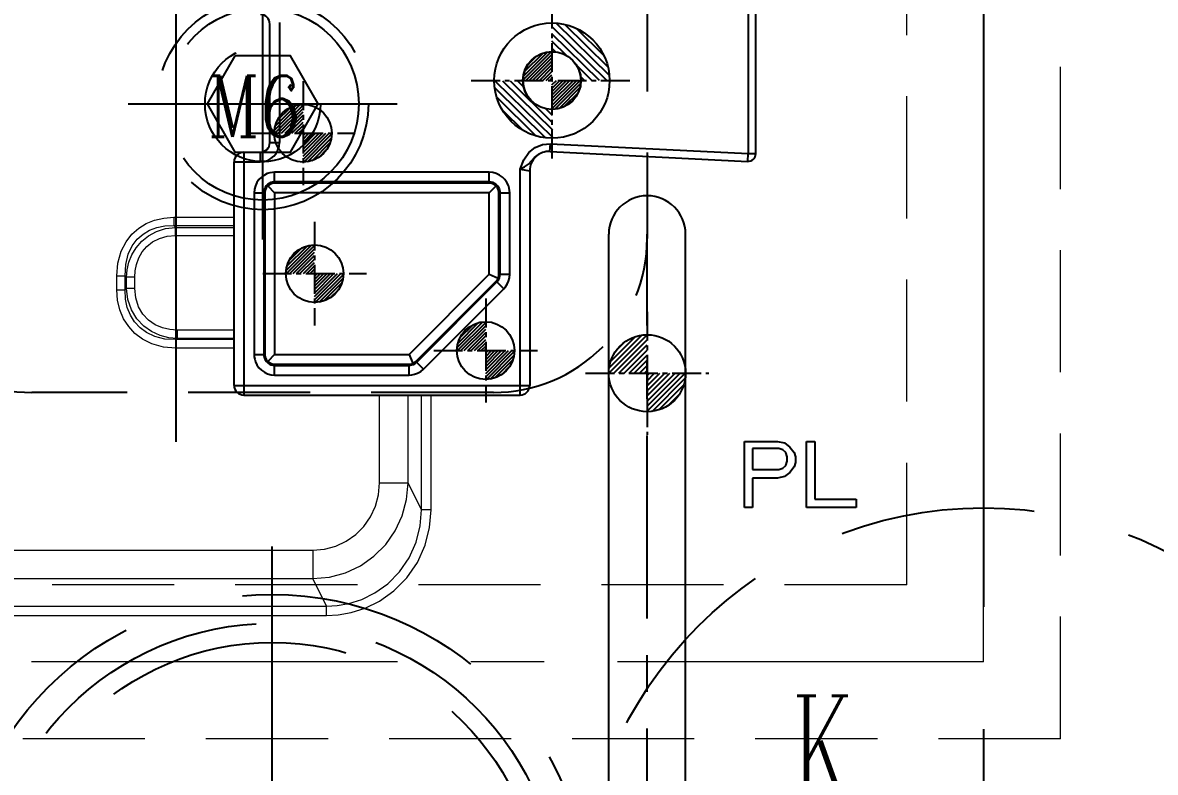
# Model space of a CAD drawing. Header units: inches. Extents: x 169168 to 170394, y -54081 to -53214.
# Drawn here: x 169733.4 to 169792.3, y -53451.2 to -53412.3 of the extents above; entities that cross this region are included whole.
import ezdxf

# ---------------------------------------------------------------- set-up
doc = ezdxf.new("R2010")
doc.units = ezdxf.units.IN
doc.header["$LTSCALE"] = 2
doc.header["$MEASUREMENT"] = 0
for name, pattern in [('CENTER', [50.8, 31.75, -6.35, 6.35, -6.35]), ('CENTER2', [1.125, 0.75, -0.125, 0.125, -0.125]), ('HIDDEN', [9.525, 6.35, -3.175])]:
    doc.linetypes.add(name, pattern=pattern)
doc.layers.get('0').update_dxf_attribs({"linetype": 'CONTINUOUS'})
for name, color, linetype in [('CAV-COR', 1, 'CONTINUOUS'), ('DEFAULT_1', 7, 'CENTER'), ('PIN', 4, 'CONTINUOUS'), ('Ru', 8, 'CONTINUOUS'), ('SCREW', 52, 'HIDDEN'), ('SP', 3, 'CONTINUOUS'), ('壓塊', 157, 'CONTINUOUS'), ('文字', 1, 'CONTINUOUS')]:
    doc.layers.add(name, color=color, linetype=linetype)
for name, color, linetype, lineweight in [('dim', 3, 'CONTINUOUS', 15), ('WR', 122, 'HIDDEN', 18), ('截面', 191, 'CONTINUOUS', 15), ('枕位', 75, 'CONTINUOUS', 15)]:
    doc.layers.add(name, color=color, linetype=linetype, lineweight=lineweight)
doc.styles.add('ROMANC', font='romanc', dxfattribs={"width": 0.6, "height": 1})
doc.styles.get("Standard").update_dxf_attribs({"font": 'txt.shx', "width": 0.67})

# ---------------------------------------------------------------- blocks, each defined once
blk = doc.blocks.new('20160824.113845')
at = {"layer": '截面', "linetype": 'Continuous', "ltscale": 0.3}
h = blk.add_hatch(dxfattribs=at)
h.set_pattern_fill('ANSI31', color=256, scale=15, angle=180, style=0)
h.set_pattern_definition([(225, (340694.4852, -102157.7716), (1.325825215, -1.325825215), [])])
h.paths.add_polyline_path([(-35.353, -38.674, 0.414214), (-34.853, -39.174), (-20.783, -39.174, 0.414214), (-20.283, -38.674), (-20.283, 5.256, 0.414214), (-20.783, 5.756), (-34.853, 5.756, 0.414214), (-35.353, 5.256)])
h.paths.add_polyline_path([(32.552, -31.589, 0.414214), (33.052, -32.089), (33.722, -32.089, -0.414214), (34.222, -32.589), (34.222, -61.289, 0.414214), (34.722, -61.789), (40.022, -61.789, 0.414214), (40.522, -61.289), (40.522, -24.879), (40.382, -24.879), (32.552, -24.879)])
h.paths.add_polyline_path([(71.842, -61.289, 0.414214), (72.342, -61.789), (77.642, -61.789, 0.414214), (78.142, -61.289), (78.142, -32.589, -0.414214), (78.642, -32.089), (79.312, -32.089, 0.414214), (79.812, -31.589), (79.812, -24.879), (71.982, -24.879), (71.842, -24.879)])
h.paths.add_polyline_path([(71.842, -24.879), (71.982, -24.879), (71.982, -10.899), (64.482, -10.899), (64.482, -24.879)])
h.paths.add_polyline_path([(40.522, -24.879), (47.882, -24.879), (47.882, -10.899), (40.382, -10.899), (40.382, -24.879)])
blk = doc.blocks.new('20140410.082121')
at = {"layer": 'SCREW', "color": 137, "linetype": 'CENTER', "ltscale": 0.25}
for p, q in [((0, -7.042), (0, 7.042)), ((-7, 0), (7, 0))]:
    blk.add_line(p, q, dxfattribs=at)
at = {"layer": 'SCREW', "color": 137, "linetype": 'Continuous'}
blk.add_lwpolyline([(-1.443, 2.5), (-2.887, 0), (-1.443, -2.5), (1.443, -2.5), (2.887, 0), (1.443, 2.5)], close=True, dxfattribs=at)
at = {"layer": 'SCREW', "color": 137}
for radius in [5.5, 5, 3]:
    blk.add_circle((0, 0), radius, dxfattribs=at)
at = {"layer": 'dim', "style": 'ROMANC', "width": 0.8}
blk.add_text('M6', height=3.1716, dxfattribs=at).set_placement((-2.868, -1.703))
blk = doc.blocks.new('20160825.182511')
at = {"color": 8, "linetype": 'HIDDEN'}
blk.add_circle((0, 0), 16.5, dxfattribs=at)
at = {"layer": 'SP', "linetype": 'CENTER', "ltscale": 0.25}
for p, q in [((0, -19), (0, 19)), ((-19, 0), (19, 0))]:
    blk.add_line(p, q, dxfattribs=at)
at = {"layer": 'SP', "linetype": 'HIDDEN'}
for radius in [15, 14]:
    blk.add_circle((0, 0), radius, dxfattribs=at)
at = {"layer": 'dim', "insert": (-5.368, -4.84), "char_height": 3.2506, "attachment_point": 5}
blk.add_mtext('Ø30', dxfattribs=at)
at = {"layer": 'SP'}
for s, p in [('S', (-4.865, 2.687)), ('P', (3.467, -5.699))]:
    blk.add_text(s, height=3.665, dxfattribs=at).set_placement(p)

msp = doc.modelspace()

# ---------------------------------------------------------------- hatches: boundary and pattern name
at = {"layer": 'PIN', "linetype": 'Continuous'}
h = msp.add_hatch(dxfattribs=at)
h.set_pattern_fill('ANSI31', color=171, scale=2.181818, angle=90.5, style=0)
h.set_pattern_definition([(135.5, (169984.9792, -53428.86161), (-0.19115707, -0.19452285), [])])
h.paths.add_polyline_path([(169760.882, -53412.282, -0.414214), (169763.908, -53415.256), (169762.408, -53415.269, 0.414214), (169760.895, -53413.782)])
h.paths.add_polyline_path([(169759.408, -53415.295, 0.414214), (169760.921, -53416.782), (169760.934, -53418.282, -0.414214), (169757.908, -53415.308)])
h = msp.add_hatch(dxfattribs=at)
h.set_pattern_fill('ANSI31', color=171, angle=90, style=0)
h.set_pattern_definition([(45, (169555.62612, -53429.52194), (0.08838835, -0.08838835), [])])
h.paths.add_polyline_path([(169760.908, -53415.282), (169762.408, -53415.282, -0.414214), (169760.908, -53416.782)])
h.paths.add_polyline_path([(169760.908, -53413.782), (169760.908, -53415.282), (169759.408, -53415.282, -0.414214)])
h = msp.add_hatch(dxfattribs=at)
h.set_pattern_fill('ANSI31', color=3, angle=270, style=0)
h.set_pattern_definition([(225, (169953.24292, -53403.78247), (-0.08838835, 0.08838835), [])])
h.paths.add_polyline_path([(169747.961, -53418.022), (169746.461, -53418.022, -0.414214), (169747.961, -53416.522)])
h.paths.add_polyline_path([(169747.961, -53419.522), (169747.961, -53418.022), (169749.461, -53418.022, -0.414214)])
h = msp.add_hatch(dxfattribs=at)
h.set_pattern_fill('ANSI31', color=3, angle=270, style=0)
h.set_pattern_definition([(225, (169953.84292, -53411.08247), (-0.08838835, 0.08838835), [])])
h.paths.add_polyline_path([(169748.561, -53425.322), (169747.061, -53425.322, -0.414214), (169748.561, -53423.822)])
h.paths.add_polyline_path([(169748.561, -53426.822), (169748.561, -53425.322), (169750.061, -53425.322, -0.414214)])
h = msp.add_hatch(dxfattribs=at)
h.set_pattern_fill('ANSI31', color=3, angle=270, style=0)
h.set_pattern_definition([(225, (169962.74292, -53415.08247), (-0.08838835, 0.08838835), [])])
h.paths.add_polyline_path([(169757.461, -53429.322), (169755.961, -53429.322, -0.414214), (169757.461, -53427.822)])
h.paths.add_polyline_path([(169757.461, -53430.822), (169757.461, -53429.322), (169758.961, -53429.322, -0.414214)])
h = msp.add_hatch(dxfattribs=at)
h.set_pattern_fill('ANSI31', color=153, scale=1.5, angle=270, style=0)
h.set_pattern_definition([(225, (169971.14292, -53416.25902), (-0.13258252, 0.13258252), [])])
h.paths.add_polyline_path([(169765.861, -53430.499), (169763.861, -53430.499, -0.414214), (169765.861, -53428.499)])
h.paths.add_polyline_path([(169765.861, -53432.499), (169765.861, -53430.499), (169767.861, -53430.499, -0.414214)])

# ---------------------------------------------------------------- linework, layer by layer
at = {"linetype": 'CENTER', "ltscale": 0.5}
msp.add_line((169783.361, -53258.499), (169783.361, -53658.499), dxfattribs=at)
at = {"color": 8, "linetype": 'HIDDEN', "ltscale": 0.8}
msp.add_circle((169783.361, -53458.499), 21, dxfattribs=at)
at = {"layer": 'CAV-COR', "linetype": 'ByBlock'}
for p, q in [((169771.511, -53419.083), (169771.511, -53396.489)), ((169771.109, -53410.257), (169771.109, -53419.083)), ((169746.233, -53418.508), (169746.233, -53412.349)), ((169746.736, -53412.264), (169746.736, -53418.508)), ((169746.233, -53418.508), (169746.736, -53418.508)), ((169760.805, -53418.967), (169760.825, -53418.566)), ((169760.825, -53418.566), (169771.109, -53419.083)), ((169744.878, -53419.011), (169744.878, -53431.634)), ((169744.878, -53419.011), (169745.731, -53419.011)), ((169745.731, -53419.011), (169745.731, -53419.513)), ((169760.808, -53418.967), (169771.089, -53419.485)), ((169771.089, -53419.485), (169771.109, -53419.083)), ((169771.109, -53419.083), (169771.511, -53419.083)), ((169744.376, -53431.131), (169744.376, -53419.513)), ((169744.376, -53419.513), (169745.731, -53419.513)), ((169759.25, -53419.895), (169759.486, -53419.775)), ((169746.482, -53420.61), (169746.482, -53420.051)), ((169757.646, -53420.051), (169746.482, -53420.051)), ((169757.646, -53420.61), (169757.646, -53420.051)), ((169759.25, -53431.634), (169759.25, -53419.895)), ((169759.25, -53419.895), (169759.752, -53419.971)), ((169759.752, -53419.971), (169759.752, -53431.131)), ((169746.126, -53420.761), (169746.478, -53421.113)), ((169746.482, -53420.553), (169746.421, -53420.557)), ((169757.646, -53420.553), (169746.482, -53420.553)), ((169757.646, -53420.61), (169746.482, -53420.61)), ((169757.65, -53421.113), (169758.002, -53420.761)), ((169745.416, -53421.117), (169745.416, -53429.527)), ((169745.416, -53421.117), (169745.976, -53421.117)), ((169745.918, -53421.117), (169745.918, -53429.527)), ((169745.976, -53421.117), (169745.976, -53429.527)), ((169746.478, -53421.113), (169746.478, -53429.531)), ((169757.65, -53421.113), (169746.478, -53421.113)), ((169757.65, -53425.357), (169757.65, -53421.113)), ((169758.153, -53425.355), (169758.153, -53421.117)), ((169758.153, -53421.117), (169758.712, -53421.117)), ((169758.21, -53421.117), (169758.206, -53421.056)), ((169758.21, -53425.355), (169758.21, -53421.117)), ((169758.712, -53425.355), (169758.712, -53421.117)), ((169753.476, -53429.531), (169757.65, -53425.357)), ((169757.65, -53425.357), (169758.113, -53425.549)), ((169758.045, -53425.754), (169758.094, -53425.698)), ((169758.153, -53425.355), (169758.712, -53425.355)), ((169753.833, -53429.886), (169758.004, -53425.714)), ((169753.873, -53429.926), (169758.045, -53425.754)), ((169754.228, -53430.281), (169758.4, -53426.11)), ((169758.4, -53426.11), (169758.004, -53425.714)), ((169745.416, -53429.527), (169745.976, -53429.527)), ((169745.918, -53429.527), (169745.922, -53429.589)), ((169746.478, -53429.531), (169746.126, -53429.883)), ((169746.478, -53429.531), (169753.476, -53429.531)), ((169753.476, -53429.531), (169753.668, -53429.994)), ((169746.482, -53430.594), (169746.482, -53430.034)), ((169746.482, -53430.034), (169753.474, -53430.034)), ((169746.482, -53430.091), (169753.474, -53430.091)), ((169753.474, -53430.594), (169753.474, -53430.034)), ((169753.474, -53430.091), (169753.547, -53430.086)), ((169754.228, -53430.281), (169753.833, -53429.886)), ((169746.482, -53430.594), (169753.474, -53430.594)), ((169744.376, -53431.131), (169759.752, -53431.131)), ((169744.878, -53431.634), (169759.25, -53431.634)), ((169770.917, -53437.486), (169770.917, -53434.042)), ((169770.917, -53434.042), (169772.639, -53434.042)), ((169771.348, -53434.408), (169771.348, -53435.507)), ((169772.711, -53434.408), (169771.348, -53434.408)), ((169772.639, -53434.042), (169772.998, -53434.115)), ((169772.926, -53434.481), (169772.711, -53434.408)), ((169773.07, -53434.628), (169772.926, -53434.481)), ((169772.998, -53434.115), (169773.285, -53434.335)), ((169773.285, -53434.335), (169773.5, -53434.628)), ((169774.146, -53437.486), (169774.146, -53434.042)), ((169774.146, -53434.042), (169774.577, -53434.042)), ((169774.577, -53434.042), (169774.577, -53437.046)), ((169773.142, -53434.848), (169773.07, -53434.628)), ((169773.07, -53435.288), (169773.142, -53435.068)), ((169773.142, -53435.068), (169773.142, -53434.848)), ((169773.5, -53434.628), (169773.572, -53434.848)), ((169773.572, -53434.848), (169773.572, -53435.141)), ((169771.348, -53435.507), (169772.711, -53435.507)), ((169772.711, -53435.507), (169772.926, -53435.434)), ((169772.926, -53435.434), (169773.07, -53435.288)), ((169773.285, -53435.654), (169772.998, -53435.874)), ((169773.5, -53435.361), (169773.285, -53435.654)), ((169773.572, -53435.141), (169773.5, -53435.361)), ((169771.348, -53435.947), (169771.348, -53437.486)), ((169772.639, -53435.947), (169771.348, -53435.947)), ((169772.998, -53435.874), (169772.639, -53435.947)), ((169771.348, -53437.486), (169770.917, -53437.486)), ((169776.73, -53437.486), (169774.146, -53437.486)), ((169774.577, -53437.046), (169776.73, -53437.046)), ((169776.73, -53437.046), (169776.73, -53437.486))]:
    msp.add_line(p, q, dxfattribs=at)
for points in [[(169759.25, -53419.895), (169759.437, -53419.41), (169759.699, -53419.029), (169760.031, -53418.762), (169760.419, -53418.604), (169760.825, -53418.566)], [(169759.486, -53419.775), (169759.686, -53419.63), (169759.838, -53419.465), (169759.996, -53419.291), (169760.208, -53419.122), (169760.266, -53419.097)], [(169746.482, -53420.051), (169746.366, -53420.057), (169746.238, -53420.079), (169746.097, -53420.123), (169745.947, -53420.195), (169745.796, -53420.301), (169745.663, -53420.434), (169745.558, -53420.586), (169745.48, -53420.753), (169745.432, -53420.932), (169745.416, -53421.117)], [(169758.712, -53421.117), (169758.706, -53421.001), (169758.684, -53420.872), (169758.64, -53420.732), (169758.568, -53420.582), (169758.462, -53420.431), (169758.329, -53420.298), (169758.177, -53420.193), (169758.011, -53420.115), (169757.831, -53420.067), (169757.646, -53420.051)], [(169746.421, -53420.557), (169746.353, -53420.568), (169746.279, -53420.591), (169746.199, -53420.63), (169746.119, -53420.686), (169746.049, -53420.756), (169745.993, -53420.836), (169745.952, -53420.924), (169745.927, -53421.019), (169745.918, -53421.117)], [(169746.126, -53420.761), (169746.048, -53420.861), (169745.995, -53420.981), (169745.976, -53421.117)], [(169746.482, -53420.61), (169746.346, -53420.63), (169746.226, -53420.682), (169746.126, -53420.761)], [(169758.206, -53421.056), (169758.195, -53420.988), (169758.172, -53420.914), (169758.134, -53420.834), (169758.077, -53420.754), (169758.007, -53420.684), (169757.927, -53420.628), (169757.839, -53420.587), (169757.744, -53420.562), (169757.646, -53420.553)], [(169758.002, -53420.761), (169757.902, -53420.682), (169757.782, -53420.63), (169757.646, -53420.61)], [(169758.153, -53421.117), (169758.133, -53420.981), (169758.081, -53420.861), (169758.002, -53420.761)], [(169758.004, -53425.714), (169758.068, -53425.635), (169758.113, -53425.549)], [(169758.094, -53425.698), (169758.139, -53425.63), (169758.176, -53425.548), (169758.201, -53425.454), (169758.21, -53425.355)], [(169758.113, -53425.549), (169758.142, -53425.456), (169758.153, -53425.355)], [(169758.4, -53426.11), (169758.493, -53426.004), (169758.578, -53425.874), (169758.649, -53425.719), (169758.696, -53425.541), (169758.712, -53425.355)], [(169745.416, -53429.527), (169745.422, -53429.644), (169745.444, -53429.772), (169745.488, -53429.912), (169745.56, -53430.063), (169745.666, -53430.214), (169745.799, -53430.346), (169745.951, -53430.452), (169746.118, -53430.529), (169746.297, -53430.577), (169746.482, -53430.594)], [(169745.922, -53429.589), (169745.934, -53429.657), (169745.956, -53429.731), (169745.995, -53429.81), (169746.051, -53429.89), (169746.121, -53429.96), (169746.201, -53430.016), (169746.289, -53430.057), (169746.384, -53430.082), (169746.482, -53430.091)], [(169745.976, -53429.527), (169745.995, -53429.663), (169746.047, -53429.783), (169746.126, -53429.883)], [(169746.126, -53429.883), (169746.226, -53429.962), (169746.346, -53430.014), (169746.482, -53430.034)], [(169753.474, -53430.034), (169753.575, -53430.023), (169753.668, -53429.994)], [(169753.474, -53430.594), (169753.613, -53430.585), (169753.762, -53430.554), (169753.921, -53430.495), (169754.082, -53430.403), (169754.228, -53430.281)], [(169753.547, -53430.086), (169753.627, -53430.07), (169753.711, -53430.039), (169753.796, -53429.99), (169753.873, -53429.926)], [(169753.668, -53429.994), (169753.753, -53429.949), (169753.833, -53429.886)]]:
    msp.add_lwpolyline(points, dxfattribs=at)
msp.add_circle((169760.908, -53415.282), 1.508, dxfattribs=at)
for centre, radius, start, end in [((169745.731, -53418.508), 1.005, 270, 0), ((169745.731, -53418.508), 0.502, 270, 0), ((169744.878, -53419.513), 0.502, 90, 180), ((169760.757, -53419.971), 1.005, 87.11718, 179.99964), ((169771.109, -53419.083), 0.402, 267.12, 0), ((169744.878, -53431.131), 0.502, 180, 270), ((169759.25, -53431.131), 0.502, 270, 0)]:
    msp.add_arc(centre, radius, start, end, dxfattribs=at)
msp.add_ellipse((169745.731, -53412.349), major_axis=(0, -0.503), ratio=0.999962, start_param=7.853982, end_param=9.39092, dxfattribs=at)
at = {"layer": 'DEFAULT_1', "color": 2, "linetype": 'CENTER', "ltscale": 0.4}
msp.add_line((169741.361, -53434.069), (169741.361, -53360.148), dxfattribs=at)
at = {"layer": 'PIN', "color": 171, "linetype": 'CENTER2'}
for p, q in [((169760.908, -53411.082), (169760.908, -53419.482)), ((169756.708, -53415.282), (169765.108, -53415.282))]:
    msp.add_line(p, q, dxfattribs=at)
at = {"layer": 'PIN', "color": 3, "linetype": 'CENTER2'}
for p, q in [((169747.961, -53415.322), (169747.961, -53420.722)), ((169745.261, -53418.022), (169750.661, -53418.022)), ((169748.561, -53422.622), (169748.561, -53428.022)), ((169745.861, -53425.322), (169751.261, -53425.322)), ((169757.461, -53426.622), (169757.461, -53432.022)), ((169754.761, -53429.322), (169760.161, -53429.322))]:
    msp.add_line(p, q, dxfattribs=at)
at = {"layer": 'PIN', "color": 153, "linetype": 'CENTER2'}
for p, q in [((169765.861, -53427.299), (169765.861, -53433.699)), ((169762.661, -53430.499), (169769.061, -53430.499))]:
    msp.add_line(p, q, dxfattribs=at)
at = {"layer": 'PIN', "color": 171, "linetype": 'Continuous'}
for radius in [3, 1.5]:
    msp.add_circle((169760.908, -53415.282), radius, dxfattribs=at)
at = {"layer": 'PIN', "color": 3, "linetype": 'Continuous'}
for centre in [(169747.961, -53418.022), (169748.561, -53425.322), (169757.461, -53429.322)]:
    msp.add_circle(centre, 1.5, dxfattribs=at)
at = {"layer": 'PIN', "color": 153, "linetype": 'Continuous'}
msp.add_circle((169765.861, -53430.499), 2, dxfattribs=at)
at = {"layer": 'Ru', "ltscale": 0.5}
for p, q in [((169763.861, -53455.499), (169763.861, -53423.274)), ((169767.861, -53455.499), (169767.861, -53423.274))]:
    msp.add_line(p, q, dxfattribs=at)
at = {"layer": 'Ru', "linetype": 'CENTER', "ltscale": 0.15}
msp.add_line((169765.861, -53458.499), (169765.861, -53423.274), dxfattribs=at)
at = {"layer": 'Ru', "ltscale": 0.5}
msp.add_arc((169765.861, -53423.274), 2, 0, 180, dxfattribs=at)
at = {"layer": 'WR', "linetype": 'CENTER', "ltscale": 0.3}
for q in [(169783.361, -53338.499), (169688.361, -53445.499)]:
    msp.add_line((169783.361, -53445.499), q, dxfattribs=at)
at = {"layer": 'WR', "linetype": 'HIDDEN', "ltscale": 0.5}
for p, q in [((169779.361, -53441.499), (169779.361, -53344.499)), ((169787.361, -53449.499), (169787.361, -53355.499)), ((169779.361, -53441.499), (169704.361, -53441.499)), ((169787.361, -53449.499), (169694.361, -53449.499))]:
    msp.add_line(p, q, dxfattribs=at)
at = {"layer": '壓塊', "color": 153, "linetype": 'HIDDEN', "ltscale": 0.5}
msp.add_lwpolyline([(169733.861, -53401.499), (169757.861, -53401.499, -0.414214), (169765.861, -53409.499), (169765.861, -53423.499, -0.414214), (169757.861, -53431.499), (169733.861, -53431.499, -0.414214), (169725.861, -53423.499), (169725.861, -53409.499, -0.414214)], format="xyb", close=True, dxfattribs=at)
at = {"layer": '枕位', "linetype": 'ByBlock', "ltscale": 0.3}
for p, q in [((169741.236, -53422.393), (169741.236, -53422.817)), ((169741.236, -53422.393), (169744.376, -53422.393)), ((169741.236, -53422.817), (169741.329, -53422.918)), ((169741.236, -53422.817), (169744.376, -53422.817)), ((169741.329, -53423.342), (169741.329, -53422.918)), ((169741.329, -53422.918), (169744.376, -53422.918)), ((169741.329, -53423.342), (169744.376, -53423.342)), ((169738.269, -53426.161), (169738.269, -53425.427)), ((169738.269, -53425.427), (169738.702, -53425.427)), ((169738.702, -53426.161), (169738.702, -53425.427)), ((169738.702, -53425.427), (169738.777, -53425.509)), ((169738.777, -53426.091), (169738.777, -53425.509)), ((169739.21, -53425.509), (169738.777, -53425.509)), ((169739.21, -53426.091), (169739.21, -53425.509)), ((169738.269, -53426.161), (169738.702, -53426.161)), ((169738.777, -53426.091), (169738.702, -53426.161)), ((169739.21, -53426.091), (169738.777, -53426.091)), ((169741.41, -53428.257), (169741.41, -53428.697)), ((169744.376, -53428.257), (169741.41, -53428.257)), ((169741.41, -53428.697), (169741.349, -53428.754)), ((169741.349, -53429.194), (169741.349, -53428.754)), ((169744.376, -53428.754), (169741.349, -53428.754)), ((169744.376, -53429.194), (169741.349, -53429.194)), ((169744.376, -53428.697), (169741.41, -53428.697)), ((169751.934, -53436.201), (169751.934, -53431.634)), ((169753.429, -53436.201), (169753.429, -53431.634)), ((169754.122, -53437.598), (169754.122, -53431.634)), ((169754.62, -53437.598), (169754.62, -53431.634)), ((169751.934, -53436.201), (169753.429, -53436.201)), ((169754.122, -53437.598), (169753.429, -53436.201)), ((169754.62, -53437.598), (169754.122, -53437.598)), ((169731.344, -53439.701), (169748.474, -53439.701)), ((169748.474, -53439.701), (169748.474, -53441.178)), ((169731.344, -53441.178), (169748.474, -53441.178)), ((169749.183, -53442.606), (169748.474, -53441.178)), ((169727.705, -53442.606), (169749.183, -53442.606)), ((169749.183, -53443.099), (169749.183, -53442.606)), ((169726.135, -53443.099), (169749.183, -53443.099))]:
    msp.add_line(p, q, dxfattribs=at)
for points in [[(169738.269, -53425.427), (169738.327, -53424.771), (169738.501, -53424.161), (169738.756, -53423.664), (169739.062, -53423.273), (169739.411, -53422.963), (169739.803, -53422.72), (169740.237, -53422.543), (169740.715, -53422.432), (169741.236, -53422.393)], [(169738.702, -53425.427), (169738.734, -53424.844), (169738.869, -53424.307), (169739.08, -53423.873), (169739.339, -53423.534), (169739.639, -53423.268), (169739.978, -53423.065), (169740.357, -53422.92), (169740.776, -53422.836), (169741.236, -53422.817)], [(169738.777, -53425.509), (169738.815, -53425.123), (169738.906, -53424.731), (169739.06, -53424.342), (169739.281, -53423.972), (169739.57, -53423.637), (169739.925, -53423.353), (169740.344, -53423.13), (169740.814, -53422.982), (169741.329, -53422.918)], [(169739.21, -53425.509), (169739.23, -53425.176), (169739.297, -53424.839), (169739.418, -53424.506), (169739.597, -53424.191), (169739.835, -53423.91), (169740.133, -53423.674), (169740.487, -53423.494), (169740.888, -53423.381), (169741.329, -53423.342)], [(169741.349, -53429.194), (169740.695, -53429.136), (169740.101, -53428.968), (169739.613, -53428.725), (169739.217, -53428.426), (169738.89, -53428.075), (169738.627, -53427.668), (169738.432, -53427.211), (169738.311, -53426.706), (169738.269, -53426.161)], [(169741.349, -53428.754), (169740.77, -53428.721), (169740.248, -53428.589), (169739.823, -53428.387), (169739.48, -53428.135), (169739.2, -53427.833), (169738.978, -53427.482), (169738.818, -53427.084), (169738.724, -53426.642), (169738.702, -53426.161)], [(169741.41, -53428.697), (169740.975, -53428.652), (169740.527, -53428.535), (169740.085, -53428.335), (169739.675, -53428.046), (169739.319, -53427.667), (169739.038, -53427.204), (169738.853, -53426.671), (169738.777, -53426.091)], [(169741.41, -53428.257), (169741.035, -53428.231), (169740.651, -53428.143), (169740.276, -53427.983), (169739.929, -53427.746), (169739.633, -53427.43), (169739.404, -53427.04), (169739.259, -53426.587), (169739.21, -53426.091)], [(169748.474, -53441.178), (169749.333, -53441.1), (169750.165, -53440.874), (169750.944, -53440.508), (169751.649, -53440.013), (169752.259, -53439.403), (169752.755, -53438.695), (169753.122, -53437.909), (169753.349, -53437.07), (169753.429, -53436.201)], [(169748.474, -53439.701), (169749.076, -53439.648), (169749.658, -53439.492), (169750.205, -53439.236), (169750.698, -53438.888), (169751.124, -53438.459), (169751.47, -53437.96), (169751.725, -53437.406), (169751.882, -53436.813), (169751.934, -53436.201)], [(169749.183, -53443.099), (169749.781, -53443.066), (169750.459, -53442.947), (169751.191, -53442.714), (169751.946, -53442.342), (169752.684, -53441.815), (169753.356, -53441.136), (169753.907, -53440.333), (169754.307, -53439.446), (169754.544, -53438.519), (169754.62, -53437.598)], [(169749.183, -53442.606), (169749.728, -53442.577), (169750.344, -53442.469), (169751.01, -53442.258), (169751.696, -53441.92), (169752.366, -53441.441), (169752.976, -53440.823), (169753.476, -53440.092), (169753.84, -53439.285), (169754.054, -53438.44), (169754.122, -53437.598)]]:
    msp.add_lwpolyline(points, dxfattribs=at)

# ---------------------------------------------------------------- block references
at = {"layer": 'SCREW', "linetype": 'ByBlock', "ltscale": 0.3}
msp.add_blockref('20140410.082121', (169745.861, -53416.499), dxfattribs=at)
at = {"layer": 'SP', "linetype": 'ByBlock'}
msp.add_blockref('20160825.182511', (169746.361, -53458.499), dxfattribs=at)
at = {"layer": '文字', "linetype": 'ByBlock'}
msp.add_blockref('20160824.113845', (169769.179, -53369.875), dxfattribs=at)

# ---------------------------------------------------------------- texts
at = {"color": 8, "linetype": 'HIDDEN', "ltscale": 0.8, "style": 'ROMANC', "width": 0.6}
msp.add_text('K', height=5.4, dxfattribs=at).set_placement((169773.379, -53452.673))

doc.saveas('drawing.dxf')
